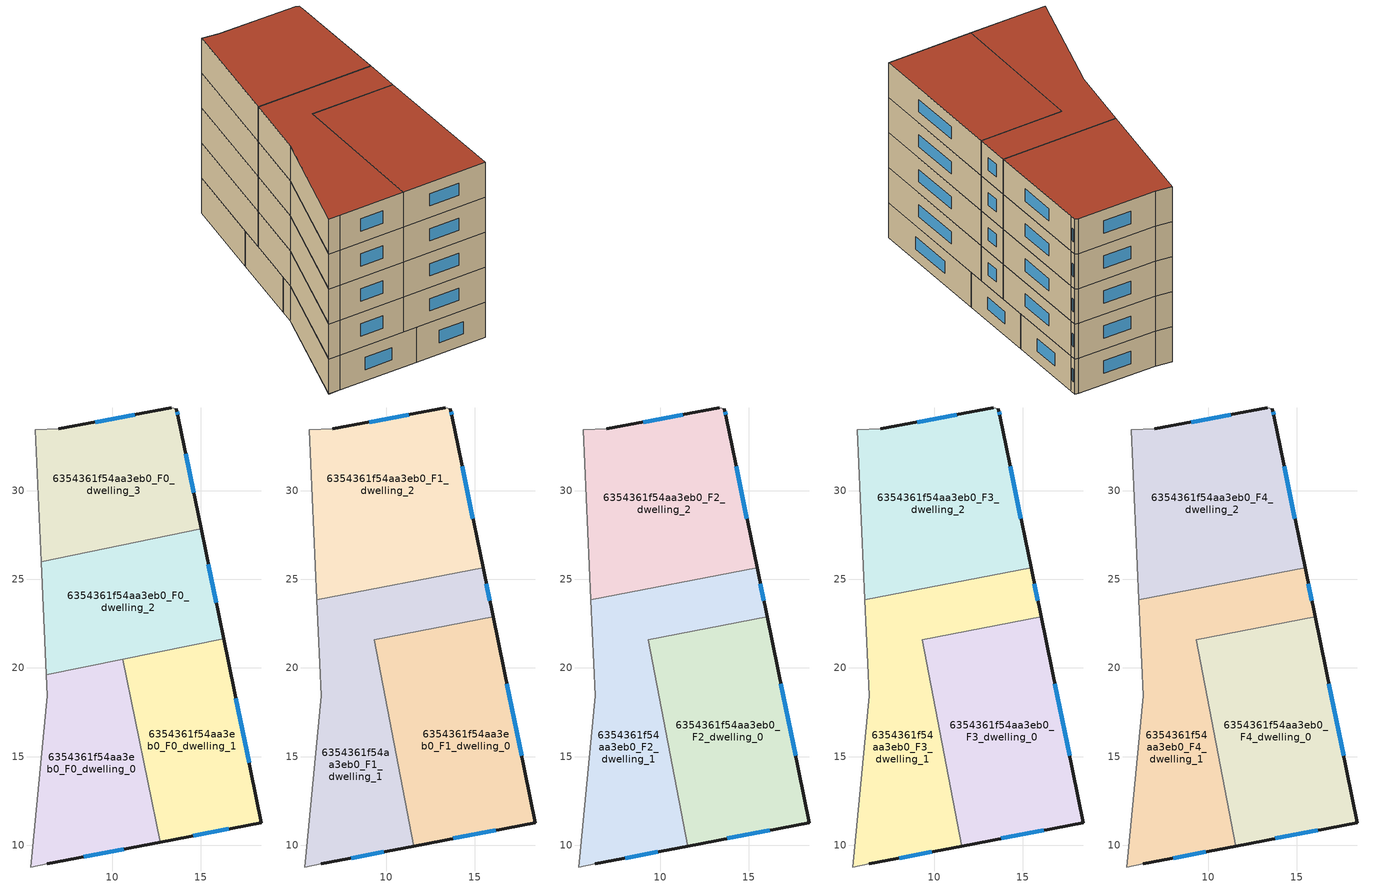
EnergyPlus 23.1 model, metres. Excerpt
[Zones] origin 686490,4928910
6354361f54aa3eb0_F0_dwelling_0
 floor ground (EU_floor_Construction): 10.59,20.49 12.71,10.18 6.33,8.95 5.4,8.78 6.35,18.42 6.29,19.61 z0
 wall outside (EU_wall_Construction): 6.33,8.95 12.71,10.18 z0:3
 wall adiabatic (EU_wall_Construction): 6.29,19.61 6.35,18.42 5.4,8.78 6.33,8.95 z0:3
 wall to 6354361f54aa3eb0_F0_dwelling_1 (EU_wall_Construction): 12.71,10.18 10.59,20.49 z0:3
 wall to 6354361f54aa3eb0_F0_dwelling_2 (EU_wall_Construction): 10.59,20.49 6.29,19.61 z0:3
 window (EU_Window_Construction): 8.4,9.35 10.63,9.78 z0.98:2.02
6354361f54aa3eb0_F0_dwelling_1
 floor ground (EU_floor_Construction): 16.27,21.66 18.41,11.28 12.71,10.18 10.59,20.49 z0
 wall outside (EU_wall_Construction): 12.71,10.18 18.41,11.28 16.27,21.66 z0:3
 wall to 6354361f54aa3eb0_F0_dwelling_2 (EU_wall_Construction): 16.27,21.66 10.59,20.49 z0:3
 window (EU_Window_Construction): 14.56,10.54 16.55,10.92 / 17.71,14.66 16.97,18.28 z0.98:2.02
6354361f54aa3eb0_F0_dwelling_2
 floor ground (EU_floor_Construction): 15,27.85 16.27,21.66 6.29,19.61 5.99,25.99 z0
 wall outside (EU_wall_Construction): 16.27,21.66 15,27.85 z0:3
 wall adiabatic (EU_wall_Construction): 5.99,25.99 6.29,19.61 z0:3
 wall to 6354361f54aa3eb0_F0_dwelling_3 (EU_wall_Construction): 15,27.85 5.99,25.99 z0:3
 window (EU_Window_Construction): 15.86,23.67 15.41,25.83 z0.98:2.02
6354361f54aa3eb0_F0_dwelling_3
 floor ground (EU_floor_Construction): 13.62,34.6 13.72,34.1 15,27.85 5.99,25.99 5.65,33.41 6.98,33.47 13.32,34.65 z0
 wall outside (EU_wall_Construction): 13.32,34.65 6.98,33.47 / 15,27.85 13.72,34.1 13.62,34.6 z0:3
 wall adiabatic (EU_wall_Construction): 6.98,33.47 5.65,33.41 5.99,25.99 / 13.62,34.6 13.32,34.65 z0:3
 window (EU_Window_Construction): 11.25,34.27 9.04,33.85 / 13.68,34.26 13.65,34.44 / 14.58,29.88 14.13,32.07 z0.98:2.02
6354361f54aa3eb0_F1_dwelling_0
 floor to 6354361f54aa3eb0_F0_dwelling_0 (EU_floor_Construction): 10.59,20.49 12.71,10.18 11.56,9.96 9.57,20.28 z3
 floor to 6354361f54aa3eb0_F0_dwelling_1 (EU_floor_Construction): 16.27,21.66 18.41,11.28 12.71,10.18 10.59,20.49 z3
 floor to 6354361f54aa3eb0_F0_dwelling_2 (EU_floor_Construction): 10.59,20.49 9.57,20.28 9.32,21.58 z3; 16.02,22.88 16.27,21.66 10.59,20.49 9.32,21.58 z3
 wall outside (EU_wall_Construction): 11.56,9.96 18.41,11.28 16.02,22.88 z3:6
 wall to 6354361f54aa3eb0_F1_dwelling_1 (EU_wall_Construction): 16.02,22.88 9.32,21.58 11.56,9.96 z3:6
 window (EU_Window_Construction): 17.63,15.05 16.8,19.11 / 13.79,10.39 16.18,10.85 z3.98:5.02
6354361f54aa3eb0_F1_dwelling_1
 floor to 6354361f54aa3eb0_F0_dwelling_0 (EU_floor_Construction): 9.57,20.28 11.56,9.96 6.33,8.95 5.4,8.78 6.35,18.42 6.29,19.61 z3
 floor to 6354361f54aa3eb0_F0_dwelling_2 (EU_floor_Construction): 15.45,25.65 16.02,22.88 9.32,21.58 9.57,20.28 6.29,19.61 6.09,23.85 z3
 wall outside (EU_wall_Construction): 6.33,8.95 11.56,9.96 / 16.02,22.88 15.45,25.65 z3:6
 wall adiabatic (EU_wall_Construction): 6.09,23.85 6.35,18.42 5.4,8.78 6.33,8.95 z3:6
 wall to 6354361f54aa3eb0_F1_dwelling_2 (EU_wall_Construction): 15.45,25.65 6.09,23.85 z3:6
 window (EU_Window_Construction): 8.03,9.28 9.86,9.63 / 15.84,23.78 15.64,24.75 z3.98:5.02
6354361f54aa3eb0_F1_dwelling_2
 floor to 6354361f54aa3eb0_F0_dwelling_2 (EU_floor_Construction): 15,27.85 15.45,25.65 6.09,23.85 5.99,25.99 z3
 floor to 6354361f54aa3eb0_F0_dwelling_3 (EU_floor_Construction): 13.62,34.6 13.72,34.1 15,27.85 5.99,25.99 5.65,33.41 6.98,33.47 13.32,34.65 z3
 wall outside (EU_wall_Construction): 15.45,25.65 13.72,34.1 13.62,34.6 / 13.32,34.65 6.98,33.47 z3:6
 wall adiabatic (EU_wall_Construction): 6.98,33.47 5.65,33.41 6.09,23.85 / 13.62,34.6 13.32,34.65 z3:6
 window (EU_Window_Construction): 13.68,34.26 13.65,34.44 / 14.89,28.4 14.28,31.35 / 11.25,34.27 9.04,33.85 z3.98:5.02
6354361f54aa3eb0_F2_dwelling_0
 floor to 6354361f54aa3eb0_F1_dwelling_0 (EU_floor_Construction): 16.02,22.88 18.41,11.28 11.56,9.96 9.32,21.58 z6
 wall outside (EU_wall_Construction): 11.56,9.96 18.41,11.28 16.02,22.88 z6:9
 wall to 6354361f54aa3eb0_F2_dwelling_1 (EU_wall_Construction): 16.02,22.88 9.32,21.58 11.56,9.96 z6:9
 window (EU_Window_Construction): 17.63,15.05 16.8,19.11 / 13.79,10.39 16.18,10.85 z6.98:8.02
6354361f54aa3eb0_F2_dwelling_1
 floor to 6354361f54aa3eb0_F1_dwelling_1 (EU_floor_Construction): 15.45,25.65 16.02,22.88 9.32,21.58 11.56,9.96 6.33,8.95 5.4,8.78 6.35,18.42 6.09,23.85 z6
 wall outside (EU_wall_Construction): 6.33,8.95 11.56,9.96 / 16.02,22.88 15.45,25.65 z6:9
 wall adiabatic (EU_wall_Construction): 6.09,23.85 6.35,18.42 5.4,8.78 6.33,8.95 z6:9
 wall to 6354361f54aa3eb0_F2_dwelling_2 (EU_wall_Construction): 15.45,25.65 6.09,23.85 z6:9
 window (EU_Window_Construction): 8.03,9.28 9.86,9.63 / 15.84,23.78 15.64,24.75 z6.98:8.02
6354361f54aa3eb0_F2_dwelling_2
 floor to 6354361f54aa3eb0_F1_dwelling_2 (EU_floor_Construction): 13.72,34.1 15.45,25.65 6.09,23.85 5.65,33.41 6.98,33.47 13.32,34.65 13.62,34.6 z6
 wall outside (EU_wall_Construction): 15.45,25.65 13.72,34.1 13.62,34.6 / 13.32,34.65 6.98,33.47 z6:9
 wall adiabatic (EU_wall_Construction): 6.98,33.47 5.65,33.41 6.09,23.85 / 13.62,34.6 13.32,34.65 z6:9
 window (EU_Window_Construction): 13.68,34.26 13.65,34.44 / 14.89,28.4 14.28,31.35 / 11.25,34.27 9.04,33.85 z6.98:8.02
6354361f54aa3eb0_F3_dwelling_0
 floor to 6354361f54aa3eb0_F2_dwelling_0 (EU_floor_Construction): 16.02,22.88 18.41,11.28 11.56,9.96 9.32,21.58 z9
 wall outside (EU_wall_Construction): 11.56,9.96 18.41,11.28 16.02,22.88 z9:12
 wall to 6354361f54aa3eb0_F3_dwelling_1 (EU_wall_Construction): 16.02,22.88 9.32,21.58 11.56,9.96 z9:12
 window (EU_Window_Construction): 17.63,15.05 16.8,19.11 / 13.79,10.39 16.18,10.85 z9.98:11.02
6354361f54aa3eb0_F3_dwelling_1
 floor to 6354361f54aa3eb0_F2_dwelling_1 (EU_floor_Construction): 15.45,25.65 16.02,22.88 9.32,21.58 11.56,9.96 6.33,8.95 5.4,8.78 6.35,18.42 6.09,23.85 z9
 wall outside (EU_wall_Construction): 6.33,8.95 11.56,9.96 / 16.02,22.88 15.45,25.65 z9:12
 wall adiabatic (EU_wall_Construction): 6.09,23.85 6.35,18.42 5.4,8.78 6.33,8.95 z9:12
 wall to 6354361f54aa3eb0_F3_dwelling_2 (EU_wall_Construction): 15.45,25.65 6.09,23.85 z9:12
 window (EU_Window_Construction): 8.03,9.28 9.86,9.63 / 15.84,23.78 15.64,24.75 z9.98:11.02
6354361f54aa3eb0_F3_dwelling_2
 floor to 6354361f54aa3eb0_F2_dwelling_2 (EU_floor_Construction): 13.72,34.1 15.45,25.65 6.09,23.85 5.65,33.41 6.98,33.47 13.32,34.65 13.62,34.6 z9
 wall outside (EU_wall_Construction): 15.45,25.65 13.72,34.1 13.62,34.6 / 13.32,34.65 6.98,33.47 z9:12
 wall adiabatic (EU_wall_Construction): 6.98,33.47 5.65,33.41 6.09,23.85 / 13.62,34.6 13.32,34.65 z9:12
 window (EU_Window_Construction): 13.68,34.26 13.65,34.44 / 14.89,28.4 14.28,31.35 / 11.25,34.27 9.04,33.85 z9.98:11.02
6354361f54aa3eb0_F4_dwelling_0
 floor to 6354361f54aa3eb0_F3_dwelling_0 (EU_floor_Construction): 16.02,22.88 18.41,11.28 11.56,9.96 9.32,21.58 z12
 wall outside (EU_wall_Construction): 11.56,9.96 18.41,11.28 16.02,22.88 z12:15
 wall to 6354361f54aa3eb0_F4_dwelling_1 (EU_wall_Construction): 16.02,22.88 9.32,21.58 11.56,9.96 z12:15
 window (EU_Window_Construction): 17.63,15.05 16.8,19.11 / 13.79,10.39 16.18,10.85 z12.98:14.02
 roof outside (EU_roof_Construction): 18.41,11.28 16.02,22.88 9.32,21.58 11.56,9.96 z15
6354361f54aa3eb0_F4_dwelling_1
 floor to 6354361f54aa3eb0_F3_dwelling_1 (EU_floor_Construction): 15.45,25.65 16.02,22.88 9.32,21.58 11.56,9.96 6.33,8.95 5.4,8.78 6.35,18.42 6.09,23.85 z12
 wall outside (EU_wall_Construction): 6.33,8.95 11.56,9.96 / 16.02,22.88 15.45,25.65 z12:15
 wall adiabatic (EU_wall_Construction): 6.09,23.85 6.35,18.42 5.4,8.78 6.33,8.95 z12:15
 wall to 6354361f54aa3eb0_F4_dwelling_2 (EU_wall_Construction): 15.45,25.65 6.09,23.85 z12:15
 window (EU_Window_Construction): 8.03,9.28 9.86,9.63 / 15.84,23.78 15.64,24.75 z12.98:14.02
 roof outside (EU_roof_Construction): 11.56,9.96 9.32,21.58 16.02,22.88 15.45,25.65 6.09,23.85 6.35,18.42 5.4,8.78 6.33,8.95 z15
6354361f54aa3eb0_F4_dwelling_2
 floor to 6354361f54aa3eb0_F3_dwelling_2 (EU_floor_Construction): 13.72,34.1 15.45,25.65 6.09,23.85 5.65,33.41 6.98,33.47 13.32,34.65 13.62,34.6 z12
 wall outside (EU_wall_Construction): 15.45,25.65 13.72,34.1 13.62,34.6 / 13.32,34.65 6.98,33.47 z12:15
 wall adiabatic (EU_wall_Construction): 6.98,33.47 5.65,33.41 6.09,23.85 / 13.62,34.6 13.32,34.65 z12:15
 window (EU_Window_Construction): 13.68,34.26 13.65,34.44 / 14.89,28.4 14.28,31.35 / 11.25,34.27 9.04,33.85 z12.98:14.02
 roof outside (EU_roof_Construction): 15.45,25.65 13.72,34.1 13.62,34.6 13.32,34.65 6.98,33.47 5.65,33.41 6.09,23.85 z15
[Building]
EU S2 Campaign: North Axis=0; Terrain=City; Solar Distribution=FullExterior
[Site:Location]
Bologna: Latitude=44.5; Longitude=11.25; Time Zone=1; Elevation=37
[SizingPeriod:WeatherFileDays]
AnnualSizingPeriod: Begin Month=1; Begin Day of Month=1; End Month=12; End Day of Month=31; Day of Week for Start Day=Monday; Use Weather File Daylight Saving Period=No; Use Weather File Rain and Snow Indicators=No
[MATERIAL]
EU_InternalMass_Material: Roughness=MediumRough; Thickness=0.1; Conductivity=1; Density=1800; Specific Heat=900; Thermal Absorptance=0.9; Solar Absorptance=0.7; Visible Absorptance=0.7
[MATERIAL:NOMASS] Roughness=MediumRough; Thermal Absorptance=0.9; Solar Absorptance=0.7; Visible Absorptance=0.7
Name | Thermal Resistance
EU_wall_NoMass | 0.905828
EU_roof_NoMass | 0.37593
EU_floor_NoMass | 0.67114
[WINDOWMATERIAL:SIMPLEGLAZINGSYSTEM]
EU_Window_SimpleGlazing: UFactor=4.52486; Solar Heat Gain Coefficient=0.85; Visible Transmittance=0.85
[CONSTRUCTION]
EU_wall_Construction: EU_wall_NoMass
EU_roof_Construction: EU_roof_NoMass
EU_floor_Construction: EU_floor_NoMass
EU_InternalMass_Construction: EU_InternalMass_Material
EU_Window_Construction: EU_Window_SimpleGlazing
[ZONE] Type=1; Multiplier=1; Ceiling Height=autocalculate; Floor Area=autocalculate; Part of Total Floor Area=Yes
Name | Volume
6354361f54aa3eb0_F0_dwelling_0 | 183.733
6354361f54aa3eb0_F1_dwelling_0 | 244.976
6354361f54aa3eb0_F2_dwelling_0; 6354361f54aa3eb0_F3_dwelling_0; 6354361f54aa3eb0_F4_dwelling_0; 6354361f54aa3eb0_F1_dwelling_1 | 244.989
6354361f54aa3eb0_F0_dwelling_1 | 183.757
6354361f54aa3eb0_F2_dwelling_1; 6354361f54aa3eb0_F3_dwelling_1; 6354361f54aa3eb0_F4_dwelling_1 | 244.996
6354361f54aa3eb0_F0_dwelling_2 | 183.738
6354361f54aa3eb0_F1_dwelling_2 | 244.98
6354361f54aa3eb0_F2_dwelling_2; 6354361f54aa3eb0_F3_dwelling_2; 6354361f54aa3eb0_F4_dwelling_2 | 244.988
6354361f54aa3eb0_F0_dwelling_3 | 183.744
[INTERNALMASS] Construction=EU_InternalMass_Construction
Name | Zone or ZoneList | Surface Area
6354361f54aa3eb0_F0_dwelling_0_EU_InternalMass | 6354361f54aa3eb0_F0_dwelling_0 | 61.2465
6354361f54aa3eb0_F0_dwelling_1_EU_InternalMass | 6354361f54aa3eb0_F0_dwelling_1 | 61.2516
6354361f54aa3eb0_F0_dwelling_2_EU_InternalMass | 6354361f54aa3eb0_F0_dwelling_2 | 61.2461
6354361f54aa3eb0_F0_dwelling_3_EU_InternalMass | 6354361f54aa3eb0_F0_dwelling_3 | 61.2482
6354361f54aa3eb0_F1_dwelling_0_EU_InternalMass | 6354361f54aa3eb0_F1_dwelling_0 | 81.6625
6354361f54aa3eb0_F1_dwelling_1_EU_InternalMass | 6354361f54aa3eb0_F1_dwelling_1 | 81.6651
6354361f54aa3eb0_F1_dwelling_2_EU_InternalMass | 6354361f54aa3eb0_F1_dwelling_2 | 81.6634
6354361f54aa3eb0_F2_dwelling_0_EU_InternalMass | 6354361f54aa3eb0_F2_dwelling_0 | 81.6625
6354361f54aa3eb0_F2_dwelling_1_EU_InternalMass | 6354361f54aa3eb0_F2_dwelling_1 | 81.6651
6354361f54aa3eb0_F2_dwelling_2_EU_InternalMass | 6354361f54aa3eb0_F2_dwelling_2 | 81.6634
6354361f54aa3eb0_F3_dwelling_0_EU_InternalMass | 6354361f54aa3eb0_F3_dwelling_0 | 81.6625
6354361f54aa3eb0_F3_dwelling_1_EU_InternalMass | 6354361f54aa3eb0_F3_dwelling_1 | 81.6651
6354361f54aa3eb0_F3_dwelling_2_EU_InternalMass | 6354361f54aa3eb0_F3_dwelling_2 | 81.6634
6354361f54aa3eb0_F4_dwelling_0_EU_InternalMass | 6354361f54aa3eb0_F4_dwelling_0 | 81.6625
6354361f54aa3eb0_F4_dwelling_1_EU_InternalMass | 6354361f54aa3eb0_F4_dwelling_1 | 81.6651
6354361f54aa3eb0_F4_dwelling_2_EU_InternalMass | 6354361f54aa3eb0_F4_dwelling_2 | 81.6634
[OTHEREQUIPMENT] Fuel Type=Electricity; Design Level Calculation Method=Watts/Area; Power per Zone Floor Area=1; Fraction Latent=0; Fraction Radiant=0; Fraction Lost=0; Carbon Dioxide Generation Rate=0; EndUse Subcategory=EU_Step8_InternalGains
Name | Zone or ZoneList or Space or SpaceList | Schedule
EU_Step8_InternalGain_6354361f54aa3eb0_F0_dwelling_0_f000 | 6354361f54aa3eb0_F0_dwelling_0 | EU_Step8_GainSchedule_6354361f54aa3eb0_F0_dwelling_0_f000
EU_Step8_InternalGain_6354361f54aa3eb0_F0_dwelling_1_f000 | 6354361f54aa3eb0_F0_dwelling_1 | EU_Step8_GainSchedule_6354361f54aa3eb0_F0_dwelling_1_f000
EU_Step8_InternalGain_6354361f54aa3eb0_F0_dwelling_2_f000 | 6354361f54aa3eb0_F0_dwelling_2 | EU_Step8_GainSchedule_6354361f54aa3eb0_F0_dwelling_2_f000
EU_Step8_InternalGain_6354361f54aa3eb0_F0_dwelling_3_f000 | 6354361f54aa3eb0_F0_dwelling_3 | EU_Step8_GainSchedule_6354361f54aa3eb0_F0_dwelling_3_f000
EU_Step8_InternalGain_6354361f54aa3eb0_F1_dwelling_0_f000 | 6354361f54aa3eb0_F1_dwelling_0 | EU_Step8_GainSchedule_6354361f54aa3eb0_F1_dwelling_0_f000
EU_Step8_InternalGain_6354361f54aa3eb0_F1_dwelling_1_f000 | 6354361f54aa3eb0_F1_dwelling_1 | EU_Step8_GainSchedule_6354361f54aa3eb0_F1_dwelling_1_f000
EU_Step8_InternalGain_6354361f54aa3eb0_F1_dwelling_2_f000 | 6354361f54aa3eb0_F1_dwelling_2 | EU_Step8_GainSchedule_6354361f54aa3eb0_F1_dwelling_2_f000
EU_Step8_InternalGain_6354361f54aa3eb0_F2_dwelling_0_f000 | 6354361f54aa3eb0_F2_dwelling_0 | EU_Step8_GainSchedule_6354361f54aa3eb0_F2_dwelling_0_f000
EU_Step8_InternalGain_6354361f54aa3eb0_F2_dwelling_1_f000 | 6354361f54aa3eb0_F2_dwelling_1 | EU_Step8_GainSchedule_6354361f54aa3eb0_F2_dwelling_1_f000
EU_Step8_InternalGain_6354361f54aa3eb0_F2_dwelling_2_f000 | 6354361f54aa3eb0_F2_dwelling_2 | EU_Step8_GainSchedule_6354361f54aa3eb0_F2_dwelling_2_f000
EU_Step8_InternalGain_6354361f54aa3eb0_F3_dwelling_0_f000 | 6354361f54aa3eb0_F3_dwelling_0 | EU_Step8_GainSchedule_6354361f54aa3eb0_F3_dwelling_0_f000
EU_Step8_InternalGain_6354361f54aa3eb0_F3_dwelling_1_f000 | 6354361f54aa3eb0_F3_dwelling_1 | EU_Step8_GainSchedule_6354361f54aa3eb0_F3_dwelling_1_f000
EU_Step8_InternalGain_6354361f54aa3eb0_F3_dwelling_2_f000 | 6354361f54aa3eb0_F3_dwelling_2 | EU_Step8_GainSchedule_6354361f54aa3eb0_F3_dwelling_2_f000
EU_Step8_InternalGain_6354361f54aa3eb0_F4_dwelling_0_f000 | 6354361f54aa3eb0_F4_dwelling_0 | EU_Step8_GainSchedule_6354361f54aa3eb0_F4_dwelling_0_f000
EU_Step8_InternalGain_6354361f54aa3eb0_F4_dwelling_1_f000 | 6354361f54aa3eb0_F4_dwelling_1 | EU_Step8_GainSchedule_6354361f54aa3eb0_F4_dwelling_1_f000
EU_Step8_InternalGain_6354361f54aa3eb0_F4_dwelling_2_f000 | 6354361f54aa3eb0_F4_dwelling_2 | EU_Step8_GainSchedule_6354361f54aa3eb0_F4_dwelling_2_f000
[ZONEVENTILATION:DESIGNFLOWRATE] Schedule=EU_AlwaysOn; Design Flow Rate Calculation Method=AirChanges/Hour; Air Changes per Hour=0.73129; Ventilation Type=Natural; Fan Pressure Rise=0; Fan Total Efficiency=1; Constant Term Coefficient=1; Temperature Term Coefficient=0; Velocity Term Coefficient=0; Velocity Squared Term Coefficient=0; Minimum Indoor Temperature=-100; Maximum Indoor Temperature=100; Delta Temperature=-100; Minimum Outdoor Temperature=-100; Maximum Outdoor Temperature=100; Maximum Wind Speed=40
Name | Zone or ZoneList or Space or SpaceList
EU_ConstantAir_6354361f54aa3eb0_F0_dwelling_0 | 6354361f54aa3eb0_F0_dwelling_0
EU_ConstantAir_6354361f54aa3eb0_F0_dwelling_1 | 6354361f54aa3eb0_F0_dwelling_1
EU_ConstantAir_6354361f54aa3eb0_F0_dwelling_2 | 6354361f54aa3eb0_F0_dwelling_2
EU_ConstantAir_6354361f54aa3eb0_F0_dwelling_3 | 6354361f54aa3eb0_F0_dwelling_3
EU_ConstantAir_6354361f54aa3eb0_F1_dwelling_0 | 6354361f54aa3eb0_F1_dwelling_0
EU_ConstantAir_6354361f54aa3eb0_F1_dwelling_1 | 6354361f54aa3eb0_F1_dwelling_1
EU_ConstantAir_6354361f54aa3eb0_F1_dwelling_2 | 6354361f54aa3eb0_F1_dwelling_2
EU_ConstantAir_6354361f54aa3eb0_F2_dwelling_0 | 6354361f54aa3eb0_F2_dwelling_0
EU_ConstantAir_6354361f54aa3eb0_F2_dwelling_1 | 6354361f54aa3eb0_F2_dwelling_1
EU_ConstantAir_6354361f54aa3eb0_F2_dwelling_2 | 6354361f54aa3eb0_F2_dwelling_2
EU_ConstantAir_6354361f54aa3eb0_F3_dwelling_0 | 6354361f54aa3eb0_F3_dwelling_0
EU_ConstantAir_6354361f54aa3eb0_F3_dwelling_1 | 6354361f54aa3eb0_F3_dwelling_1
EU_ConstantAir_6354361f54aa3eb0_F3_dwelling_2 | 6354361f54aa3eb0_F3_dwelling_2
EU_ConstantAir_6354361f54aa3eb0_F4_dwelling_0 | 6354361f54aa3eb0_F4_dwelling_0
EU_ConstantAir_6354361f54aa3eb0_F4_dwelling_1 | 6354361f54aa3eb0_F4_dwelling_1
EU_ConstantAir_6354361f54aa3eb0_F4_dwelling_2 | 6354361f54aa3eb0_F4_dwelling_2
[HVACTEMPLATE:THERMOSTAT] Constant Heating Setpoint=20; Constant Cooling Setpoint=50
EU_HeatOnly_6354361f54aa3eb0_F0_dwelling_0; EU_HeatOnly_6354361f54aa3eb0_F0_dwelling_1; EU_HeatOnly_6354361f54aa3eb0_F0_dwelling_2; EU_HeatOnly_6354361f54aa3eb0_F0_dwelling_3; EU_HeatOnly_6354361f54aa3eb0_F1_dwelling_0; EU_HeatOnly_6354361f54aa3eb0_F1_dwelling_1; EU_HeatOnly_6354361f54aa3eb0_F1_dwelling_2; EU_HeatOnly_6354361f54aa3eb0_F2_dwelling_0; EU_HeatOnly_6354361f54aa3eb0_F2_dwelling_1; EU_HeatOnly_6354361f54aa3eb0_F2_dwelling_2; EU_HeatOnly_6354361f54aa3eb0_F3_dwelling_0; EU_HeatOnly_6354361f54aa3eb0_F3_dwelling_1; EU_HeatOnly_6354361f54aa3eb0_F3_dwelling_2; EU_HeatOnly_6354361f54aa3eb0_F4_dwelling_0; EU_HeatOnly_6354361f54aa3eb0_F4_dwelling_1; EU_HeatOnly_6354361f54aa3eb0_F4_dwelling_2
[HVACTEMPLATE:ZONE:IDEALLOADSAIRSYSTEM] System Availability Schedule=EU_AlwaysOn; Maximum Heating Supply Air Temperature=50; Minimum Cooling Supply Air Temperature=13; Maximum Heating Supply Air Humidity Ratio=0.0156; Minimum Cooling Supply Air Humidity Ratio=0.0077; Heating Limit=NoLimit; Cooling Limit=NoLimit; Heating Availability Schedule=EU_AlwaysOn; Cooling Availability Schedule=EU_CoolingOff; Dehumidification Control Type=ConstantSensibleHeatRatio; Cooling Sensible Heat Ratio=0.7; Dehumidification Setpoint=60; Humidification Control Type=None; Humidification Setpoint=30; Outdoor Air Method=None; Outdoor Air Flow Rate per Person=0.00944; Outdoor Air Flow Rate per Zone Floor Area=0; Outdoor Air Flow Rate per Zone=0; Demand Controlled Ventilation Type=None; Outdoor Air Economizer Type=NoEconomizer; Heat Recovery Type=None; Sensible Heat Recovery Effectiveness=0.7; Latent Heat Recovery Effectiveness=0.65
Name | Template Thermostat
6354361f54aa3eb0_F0_dwelling_0 | EU_HeatOnly_6354361f54aa3eb0_F0_dwelling_0
6354361f54aa3eb0_F0_dwelling_1 | EU_HeatOnly_6354361f54aa3eb0_F0_dwelling_1
6354361f54aa3eb0_F0_dwelling_2 | EU_HeatOnly_6354361f54aa3eb0_F0_dwelling_2
6354361f54aa3eb0_F0_dwelling_3 | EU_HeatOnly_6354361f54aa3eb0_F0_dwelling_3
6354361f54aa3eb0_F1_dwelling_0 | EU_HeatOnly_6354361f54aa3eb0_F1_dwelling_0
6354361f54aa3eb0_F1_dwelling_1 | EU_HeatOnly_6354361f54aa3eb0_F1_dwelling_1
6354361f54aa3eb0_F1_dwelling_2 | EU_HeatOnly_6354361f54aa3eb0_F1_dwelling_2
6354361f54aa3eb0_F2_dwelling_0 | EU_HeatOnly_6354361f54aa3eb0_F2_dwelling_0
6354361f54aa3eb0_F2_dwelling_1 | EU_HeatOnly_6354361f54aa3eb0_F2_dwelling_1
6354361f54aa3eb0_F2_dwelling_2 | EU_HeatOnly_6354361f54aa3eb0_F2_dwelling_2
6354361f54aa3eb0_F3_dwelling_0 | EU_HeatOnly_6354361f54aa3eb0_F3_dwelling_0
6354361f54aa3eb0_F3_dwelling_1 | EU_HeatOnly_6354361f54aa3eb0_F3_dwelling_1
6354361f54aa3eb0_F3_dwelling_2 | EU_HeatOnly_6354361f54aa3eb0_F3_dwelling_2
6354361f54aa3eb0_F4_dwelling_0 | EU_HeatOnly_6354361f54aa3eb0_F4_dwelling_0
6354361f54aa3eb0_F4_dwelling_1 | EU_HeatOnly_6354361f54aa3eb0_F4_dwelling_1
6354361f54aa3eb0_F4_dwelling_2 | EU_HeatOnly_6354361f54aa3eb0_F4_dwelling_2
[SIZING:ZONE] Zone Cooling Design Supply Air Temperature Input Method=SupplyAirTemperature; Zone Cooling Design Supply Air Temperature=13; Zone Heating Design Supply Air Temperature Input Method=SupplyAirTemperature; Zone Heating Design Supply Air Temperature=50; Zone Cooling Design Supply Air Humidity Ratio=0.008; Zone Heating Design Supply Air Humidity Ratio=0.008; Cooling Design Air Flow Method=DesignDay; Cooling Design Air Flow Rate=0; Cooling Minimum Air Flow per Zone Floor Area=0.000762; Cooling Minimum Air Flow=0; Cooling Minimum Air Flow Fraction=0.2; Heating Design Air Flow Method=DesignDay; Heating Design Air Flow Rate=0; Heating Maximum Air Flow per Zone Floor Area=0.002032; Heating Maximum Air Flow=0.141576; Heating Maximum Air Flow Fraction=0.3; Account for Dedicated Outdoor Air System=No; Dedicated Outdoor Air System Control Strategy=NeutralSupplyAir; Dedicated Outdoor Air Low Setpoint Temperature for Design=autosize; Dedicated Outdoor Air High Setpoint Temperature for Design=autosize; Zone Load Sizing Method=Sensible Load Only No Latent Load; Zone Latent Cooling Design Supply Air Humidity Ratio Input Method=HumidityRatioDifference; Zone Cooling Design Supply Air Humidity Ratio Difference=0.005; Zone Latent Heating Design Supply Air Humidity Ratio Input Method=HumidityRatioDifference; Zone Humidification Design Supply Air Humidity Ratio Difference=0.005
6354361f54aa3eb0_F0_dwelling_0; 6354361f54aa3eb0_F0_dwelling_1; 6354361f54aa3eb0_F0_dwelling_2; 6354361f54aa3eb0_F0_dwelling_3; 6354361f54aa3eb0_F1_dwelling_0; 6354361f54aa3eb0_F1_dwelling_1; 6354361f54aa3eb0_F1_dwelling_2; 6354361f54aa3eb0_F2_dwelling_0; 6354361f54aa3eb0_F2_dwelling_1; 6354361f54aa3eb0_F2_dwelling_2; 6354361f54aa3eb0_F3_dwelling_0; 6354361f54aa3eb0_F3_dwelling_1; 6354361f54aa3eb0_F3_dwelling_2; 6354361f54aa3eb0_F4_dwelling_0; 6354361f54aa3eb0_F4_dwelling_1; 6354361f54aa3eb0_F4_dwelling_2
[SCHEDULE:CONSTANT]
Name | Hourly Value
EU_AlwaysOn | 1
EU_CoolingOff | 0
[SCHEDULE:FILE] Column Number=1; Rows to Skip at Top=0; Number of Hours of Data=8760; Column Separator=Comma; Interpolate to Timestep=No; Minutes per Item=60; Adjust Schedule for Daylight Savings=Yes
Name | File
EU_Step8_GainSchedule_6354361f54aa3eb0_F0_dwelling_0_f000 | ../../schedules/6354361f54aa3eb0/6354361f54aa3eb0_F0_dwelling_0_f000_gain.csv
EU_Step8_GainSchedule_6354361f54aa3eb0_F0_dwelling_1_f000 | ../../schedules/6354361f54aa3eb0/6354361f54aa3eb0_F0_dwelling_1_f000_gain.csv
EU_Step8_GainSchedule_6354361f54aa3eb0_F0_dwelling_2_f000 | ../../schedules/6354361f54aa3eb0/6354361f54aa3eb0_F0_dwelling_2_f000_gain.csv
EU_Step8_GainSchedule_6354361f54aa3eb0_F0_dwelling_3_f000 | ../../schedules/6354361f54aa3eb0/6354361f54aa3eb0_F0_dwelling_3_f000_gain.csv
EU_Step8_GainSchedule_6354361f54aa3eb0_F1_dwelling_0_f000 | ../../schedules/6354361f54aa3eb0/6354361f54aa3eb0_F1_dwelling_0_f000_gain.csv
EU_Step8_GainSchedule_6354361f54aa3eb0_F1_dwelling_1_f000 | ../../schedules/6354361f54aa3eb0/6354361f54aa3eb0_F1_dwelling_1_f000_gain.csv
EU_Step8_GainSchedule_6354361f54aa3eb0_F1_dwelling_2_f000 | ../../schedules/6354361f54aa3eb0/6354361f54aa3eb0_F1_dwelling_2_f000_gain.csv
EU_Step8_GainSchedule_6354361f54aa3eb0_F2_dwelling_0_f000 | ../../schedules/6354361f54aa3eb0/6354361f54aa3eb0_F2_dwelling_0_f000_gain.csv
EU_Step8_GainSchedule_6354361f54aa3eb0_F2_dwelling_1_f000 | ../../schedules/6354361f54aa3eb0/6354361f54aa3eb0_F2_dwelling_1_f000_gain.csv
EU_Step8_GainSchedule_6354361f54aa3eb0_F2_dwelling_2_f000 | ../../schedules/6354361f54aa3eb0/6354361f54aa3eb0_F2_dwelling_2_f000_gain.csv
EU_Step8_GainSchedule_6354361f54aa3eb0_F3_dwelling_0_f000 | ../../schedules/6354361f54aa3eb0/6354361f54aa3eb0_F3_dwelling_0_f000_gain.csv
EU_Step8_GainSchedule_6354361f54aa3eb0_F3_dwelling_1_f000 | ../../schedules/6354361f54aa3eb0/6354361f54aa3eb0_F3_dwelling_1_f000_gain.csv
EU_Step8_GainSchedule_6354361f54aa3eb0_F3_dwelling_2_f000 | ../../schedules/6354361f54aa3eb0/6354361f54aa3eb0_F3_dwelling_2_f000_gain.csv
EU_Step8_GainSchedule_6354361f54aa3eb0_F4_dwelling_0_f000 | ../../schedules/6354361f54aa3eb0/6354361f54aa3eb0_F4_dwelling_0_f000_gain.csv
EU_Step8_GainSchedule_6354361f54aa3eb0_F4_dwelling_1_f000 | ../../schedules/6354361f54aa3eb0/6354361f54aa3eb0_F4_dwelling_1_f000_gain.csv
EU_Step8_GainSchedule_6354361f54aa3eb0_F4_dwelling_2_f000 | ../../schedules/6354361f54aa3eb0/6354361f54aa3eb0_F4_dwelling_2_f000_gain.csv
